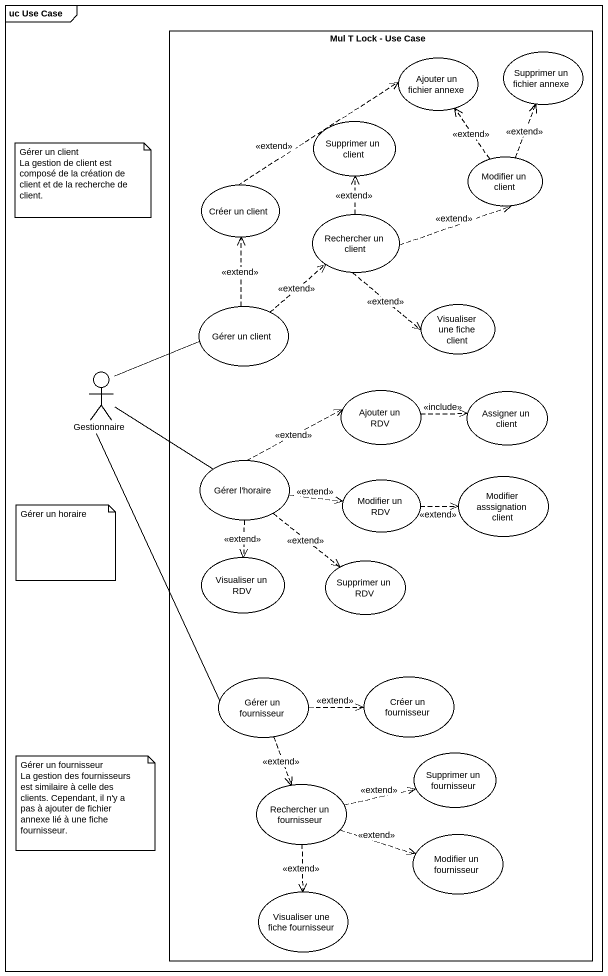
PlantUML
@startuml
mainframe uc Use Case
rectangle "Mul T Lock - Use Case" as Mul_T_Lock_Use_Case {
  usecase "Ajouter un fichier annexe" as Ajouter_un_fichier_annexe
  usecase "Supprimer un fichier annexe" as Supprimer_un_fichier_annexe
  usecase "Supprimer un client" as Supprimer_un_client
  usecase "Modifier un client" as Modifier_un_client
  usecase "Créer un client" as Créer_un_client
  usecase "Rechercher un client" as Rechercher_un_client
  usecase "Gérer un client" as Gérer_un_client
  usecase "Visualiser une fiche client" as Visualiser_une_fiche_client
  usecase "Ajouter un RDV" as Ajouter_un_RDV
  usecase "Assigner un client" as Assigner_un_client
  usecase "Gérer l'horaire" as Gérer_l_horaire
  usecase "Modifier un RDV" as Modifier_un_RDV
  usecase "Modifier asssignation client" as Modifier_asssignation_client
  usecase "Visualiser un RDV" as Visualiser_un_RDV
  usecase "Supprimer un RDV" as Supprimer_un_RDV
  usecase "Gérer un fournisseur" as Gérer_un_fournisseur
  usecase "Créer un fournisseur" as Créer_un_fournisseur
  usecase "Supprimer un fournisseur" as Supprimer_un_fournisseur
  usecase "Rechercher un fournisseur" as Rechercher_un_fournisseur
  usecase "Modifier un fournisseur" as Modifier_un_fournisseur
  usecase "Visualiser une fiche fournisseur" as Visualiser_une_fiche
}
actor Gestionnaire
Modifier_un_client .up.> Ajouter_un_fichier_annexe : <<extend>>
Modifier_un_client .up.> Supprimer_un_fichier_annexe : <<extend>>
Créer_un_client .up.> Ajouter_un_fichier_annexe : <<extend>>
Rechercher_un_client .up.> Supprimer_un_client : <<extend>>
Rechercher_un_client .right.> Modifier_un_client : <<extend>>
Rechercher_un_client ..> Visualiser_une_fiche_client : <<extend>>
Gérer_un_client .up.> Créer_un_client : <<extend>>
Gérer_un_client .up.> Rechercher_un_client : <<extend>>
Gestionnaire -right- Gérer_un_client
Gestionnaire -right- Gérer_l_horaire
Gestionnaire -- Gérer_un_fournisseur
Ajouter_un_RDV .right.> Assigner_un_client : <<include>>
Gérer_l_horaire .right.> Ajouter_un_RDV : <<extend>>
Gérer_l_horaire .right.> Modifier_un_RDV : <<extend>>
Gérer_l_horaire ..> Visualiser_un_RDV : <<extend>>
Gérer_l_horaire ..> Supprimer_un_RDV : <<extend>>
Modifier_un_RDV .right.> Modifier_asssignation_client : <<extend>>
Gérer_un_fournisseur .right.> Créer_un_fournisseur : <<extend>>
Gérer_un_fournisseur ..> Rechercher_un_fournisseur : <<extend>>
Rechercher_un_fournisseur .right.> Supprimer_un_fournisseur : <<extend>>
Rechercher_un_fournisseur .right.> Modifier_un_fournisseur : <<extend>>
Rechercher_un_fournisseur ..> Visualiser_une_fiche : <<extend>>
note as N1
  Gérer un client
  La gestion de client est composé de la création de client et de la recherche de client.
end note
note as N2
  Gérer un horaire
end note
note as N3
  Gérer un fournisseur
  La gestion des fournisseurs est similaire à celle des clients. Cependant, il n'y a pas à ajouter de fichier annexe lié à une fiche fournisseur.
end note
@enduml
